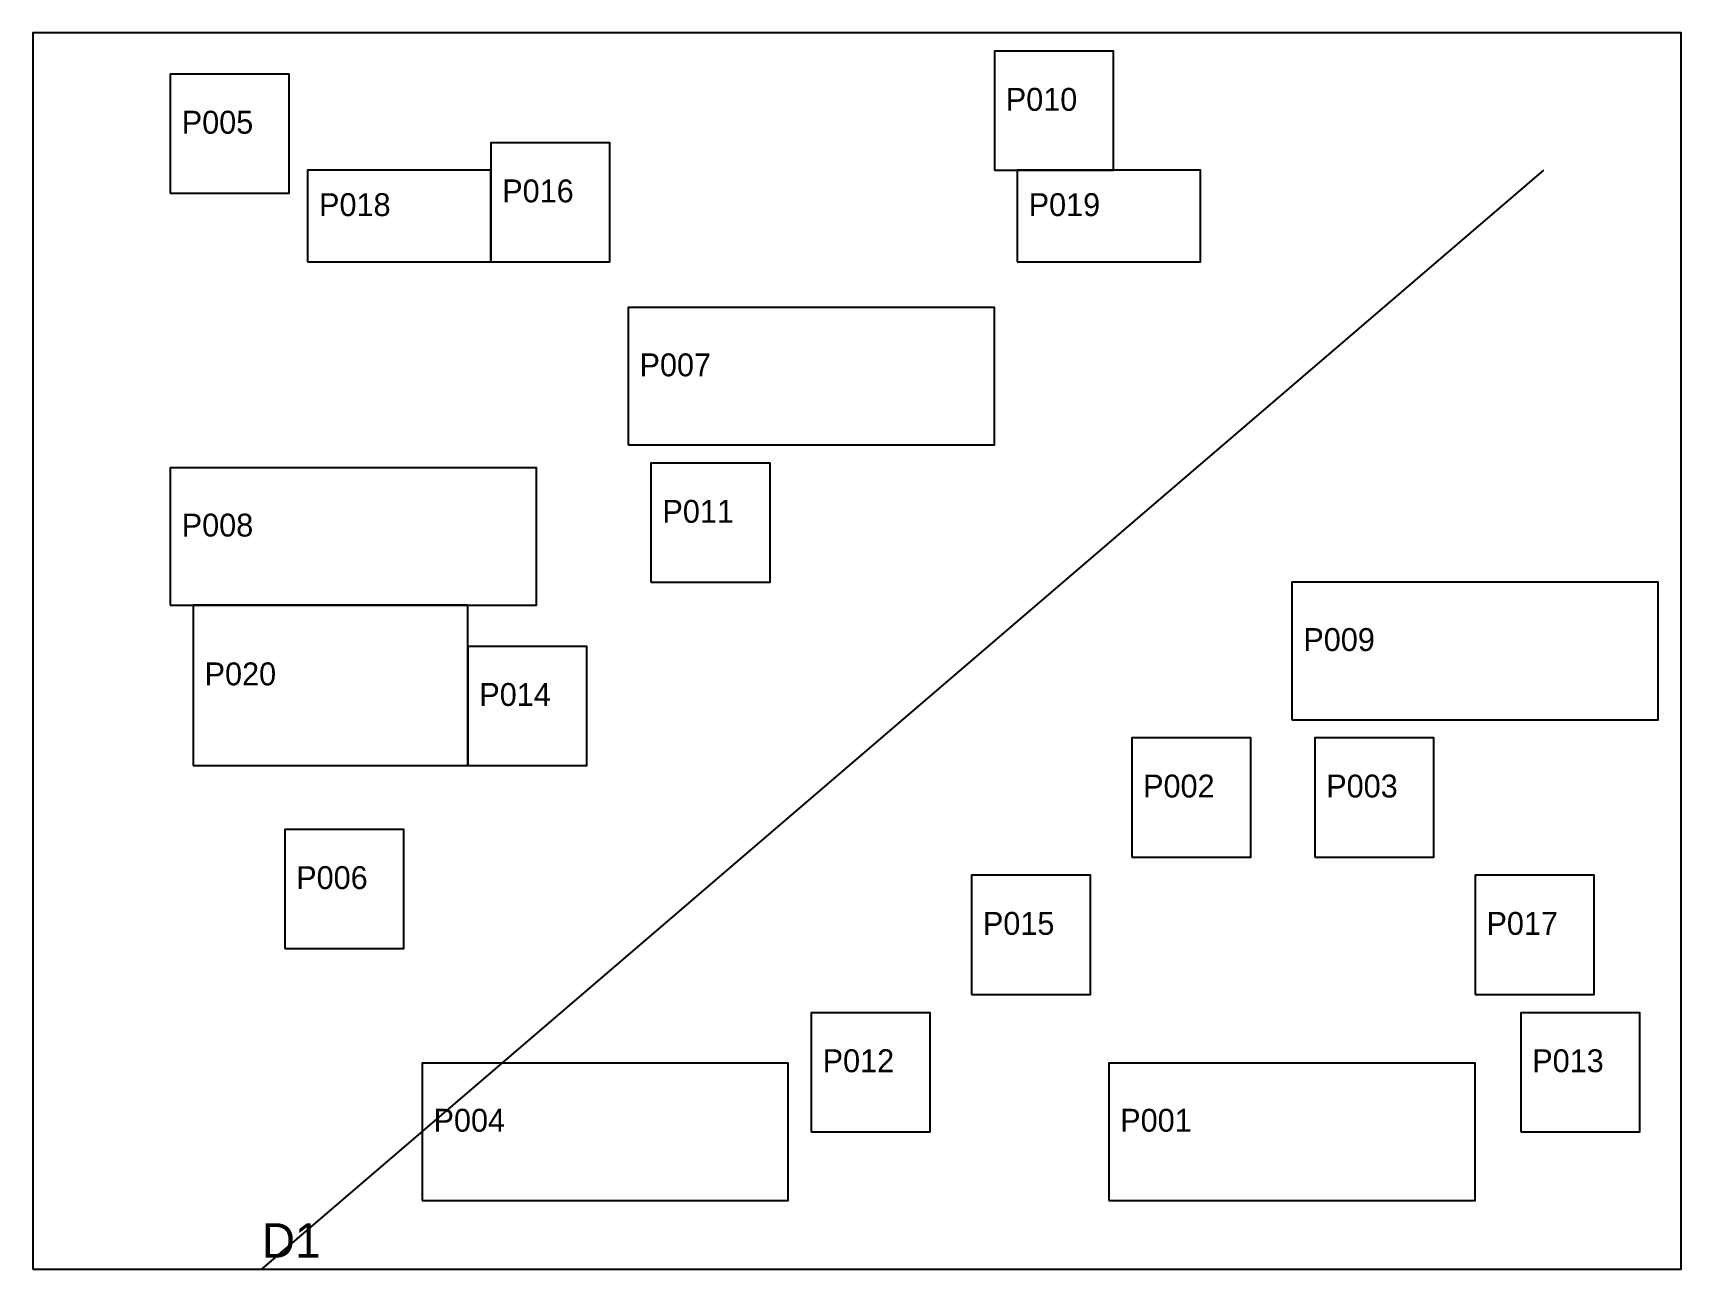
# Model space of a CAD drawing. Extents: x 0 to 7200, y 0 to 5400.
import ezdxf

# ---------------------------------------------------------------- set-up
doc = ezdxf.new("R2010")
doc.units = 0
for name, color, linetype in [('CHAIRS', 2, 'CONTINUOUS'), ('COLLABORATION', 5, 'CONTINUOUS'), ('DESKS', 3, 'CONTINUOUS'), ('DOORS', 1, 'CONTINUOUS'), ('EGRESS', 4, 'CONTINUOUS'), ('STORAGE', 6, 'CONTINUOUS'), ('WALLS', 7, 'CONTINUOUS')]:
    doc.layers.add(name, color=color, linetype=linetype)

msp = doc.modelspace()

# ---------------------------------------------------------------- linework, layer by layer
at = {"layer": 'CHAIRS'}
for points in [[(4200, 4800), (4720, 4800), (4720, 5320), (4200, 5320)], [(600, 4700), (1120, 4700), (1120, 5220), (600, 5220)], [(2000, 4400), (2520, 4400), (2520, 4920), (2000, 4920)], [(2700, 3000), (3220, 3000), (3220, 3520), (2700, 3520)], [(1900, 2200), (2420, 2200), (2420, 2720), (1900, 2720)], [(4800, 1800), (5320, 1800), (5320, 2320), (4800, 2320)], [(5600, 1800), (6120, 1800), (6120, 2320), (5600, 2320)], [(1100, 1400), (1620, 1400), (1620, 1920), (1100, 1920)], [(4100, 1200), (4620, 1200), (4620, 1720), (4100, 1720)], [(6300, 1200), (6820, 1200), (6820, 1720), (6300, 1720)], [(3400, 600), (3920, 600), (3920, 1120), (3400, 1120)], [(6500, 600), (7020, 600), (7020, 1120), (6500, 1120)]]:
    msp.add_lwpolyline(points, close=True, dxfattribs=at)
at = {"layer": 'COLLABORATION'}
msp.add_lwpolyline([(700, 2200), (1900, 2200), (1900, 2900), (700, 2900)], close=True, dxfattribs=at)
at = {"layer": 'DESKS'}
for points in [[(2600, 3600), (4200, 3600), (4200, 4200), (2600, 4200)], [(600, 2900), (2200, 2900), (2200, 3500), (600, 3500)], [(5500, 2400), (7100, 2400), (7100, 3000), (5500, 3000)], [(1700, 300), (3300, 300), (3300, 900), (1700, 900)], [(4700, 300), (6300, 300), (6300, 900), (4700, 900)]]:
    msp.add_lwpolyline(points, close=True, dxfattribs=at)
at = {"layer": 'DOORS'}
msp.add_line((500, 0), (1500, 0), dxfattribs=at)
at = {"layer": 'EGRESS'}
msp.add_line((1000, 0), (6600, 4800), dxfattribs=at)
at = {"layer": 'STORAGE'}
for points in [[(1200, 4400), (2000, 4400), (2000, 4800), (1200, 4800)], [(4300, 4400), (5100, 4400), (5100, 4800), (4300, 4800)]]:
    msp.add_lwpolyline(points, close=True, dxfattribs=at)
at = {"layer": 'WALLS'}
msp.add_lwpolyline([(0, 0), (7200, 0), (7200, 5400), (0, 5400)], close=True, dxfattribs=at)

# ---------------------------------------------------------------- texts
at = {"layer": 'CHAIRS'}
for s, p in [('P010', (4250, 5060)), ('P005', (650, 4960)), ('P016', (2050, 4660)), ('P011', (2750, 3260)), ('P014', (1950, 2460)), ('P002', (4850, 2060)), ('P003', (5650, 2060)), ('P006', (1150, 1660)), ('P015', (4150, 1460)), ('P017', (6350, 1460)), ('P012', (3450, 860)), ('P013', (6550, 860))]:
    msp.add_text(s, height=100, dxfattribs=at).set_placement(p)
at = {"layer": 'COLLABORATION'}
msp.add_text('P020', height=100, dxfattribs=at).set_placement((750, 2550))
at = {"layer": 'DESKS'}
for s, p in [('P007', (2650, 3900)), ('P008', (650, 3200)), ('P009', (5550, 2700)), ('P004', (1750, 600)), ('P001', (4750, 600))]:
    msp.add_text(s, height=100, dxfattribs=at).set_placement(p)
at = {"layer": 'DOORS'}
msp.add_text('D1', height=150, dxfattribs=at).set_placement((1000, 50))
at = {"layer": 'STORAGE'}
for s, p in [('P018', (1250, 4600)), ('P019', (4350, 4600))]:
    msp.add_text(s, height=100, dxfattribs=at).set_placement(p)

doc.saveas('drawing.dxf')
